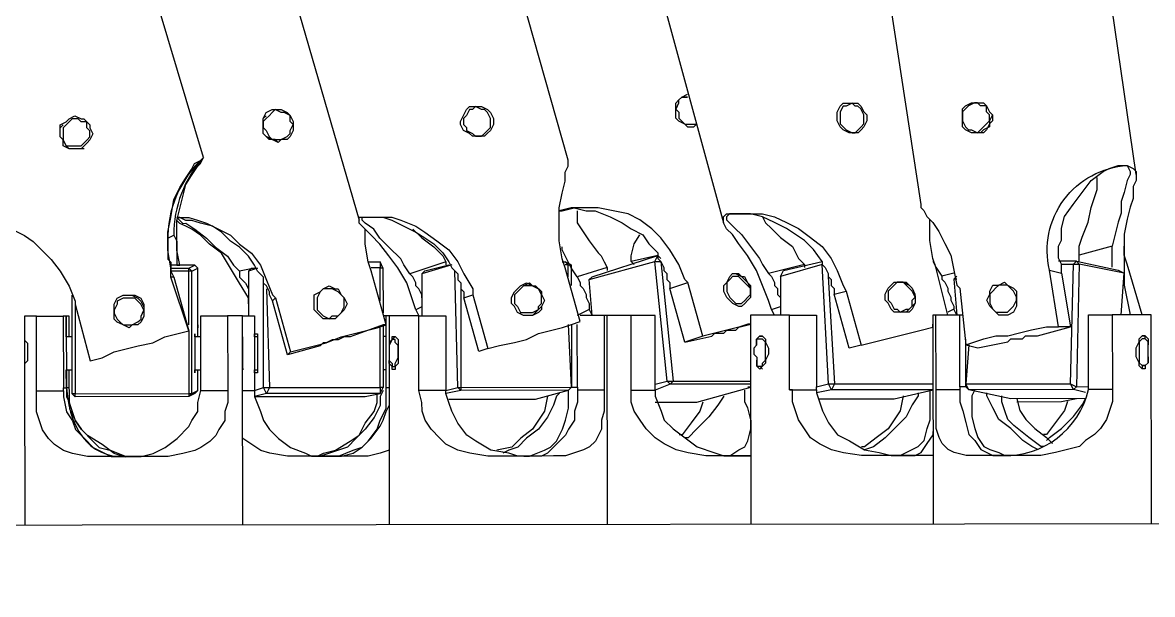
# Model space of a CAD drawing. Header units: feet. Extents: x -99009 to 3252343, y -11094690 to 9035152.
# Drawn here: x 2489081.8 to 2489361.9, y -1980934.5 to -1980792.8 of the extents above; entities that cross this region are included whole.
import ezdxf

# ---------------------------------------------------------------- set-up
doc = ezdxf.new("R2010")
doc.units = ezdxf.units.FT
doc.layers.add('1', color=1, linetype='Continuous')

# ---------------------------------------------------------------- blocks, each defined once
blk = doc.blocks.new('lEVELLING mACHINE')
at = {"color": 200, "lineweight": 25, "transparency": 33554684}
for points in [[(11504.18, 7487.43), (11529.38, 7462.97), (13279.48, 7462.97), (13303.93, 7487.43), (13260.96, 7487.43), (13262.44, 7488.91), (13262.44, 7521.51), (13260.96, 7522.99), (13257.99, 7522.99), (13257.25, 7521.51), (13257.25, 7488.91), (11456.76, 7488.91)], [(12311.07, 7442.23), (12310.33, 7441.49), (12307.36, 7439.26), (12304.4, 7436.3), (12302.18, 7433.34), (12301.44, 7431.85), (12319.96, 7431.85), (12330.33, 7429.63), (12331.07, 7428.89), (12332.56, 7428.89), (12332.56, 7429.63), (12332.56, 7430.37), (12332.56, 7432.6), (12331.82, 7434.82), (12331.07, 7437.78), (12330.33, 7440.75), (12328.85, 7442.23), (12327.37, 7444.45), (12325.89, 7445.19), (12324.41, 7445.93), (12322.92, 7445.93), (12322.18, 7445.93), (12325.15, 7445.93), (12328.11, 7445.93), (12331.07, 7445.93), (12334.04, 7445.19), (12335.52, 7444.45), (12337, 7442.97), (12337.74, 7441.49), (12338.48, 7439.26), (12338.48, 7437.04), (12338.48, 7434.82), (12338.48, 7432.6), (12338.48, 7429.63), (12338.48, 7411.11), (12339.23, 7411.11), (12339.23, 7462.97)], [(12374.79, 7429.63), (12374.79, 7411.11), (12377.01, 7411.11), (12379.24, 7411.11), (12380.72, 7411.11), (12382.2, 7411.11), (12382.94, 7411.11), (12383.68, 7411.11), (12384.42, 7411.11), (12384.42, 7462.97)], [(12419.99, 7462.97), (12419.99, 7411.11), (12420.73, 7411.11), (12420.73, 7429.63), (12427.4, 7429.63)], [(12465.93, 7408.89), (12467.41, 7409.63), (12466.67, 7411.11), (12468.89, 7411.11), (12470.37, 7411.11), (12471.85, 7411.11), (12473.34, 7411.11), (12474.08, 7411.11), (12474.08, 7462.97)], [(12510.38, 7462.97), (12510.38, 7423.7), (12510.38, 7424.45), (12510.38, 7423.7), (12510.38, 7422.96), (12510.38, 7421.48), (12510.38, 7420), (12510.38, 7419.26), (12510.38, 7417.78), (12510.38, 7417.04), (12510.38, 7416.29), (12510.38, 7417.04), (12510.38, 7416.29), (12510.38, 7411.11), (12507.42, 7411.11), (12507.42, 7428.89), (12507.42, 7429.63), (12505.2, 7428.89), (12505.2, 7401.48)], [(12564.47, 7417.04), (12564.47, 7418.52), (12564.47, 7419.26), (12564.47, 7420.74), (12564.47, 7421.48), (12564.47, 7422.22), (12564.47, 7422.96), (12564.47, 7423.7), (12564.47, 7462.97)], [(12328.85, 7429.63), (12329.59, 7431.11), (12329.59, 7433.34), (12329.59, 7436.3), (12328.85, 7439.26), (12328.11, 7441.49), (12326.63, 7443.71), (12325.15, 7444.45), (12322.92, 7445.19), (12321.44, 7445.93), (12319.96, 7445.93)], [(12339.23, 7445.93), (12341.45, 7445.93), (12344.41, 7445.93), (12346.63, 7445.93), (12345.89, 7445.93), (12345.15, 7445.93), (12343.67, 7445.93), (12342.19, 7445.19), (12340.71, 7442.97), (12339.23, 7440.75), (12339.23, 7440)], [(12348.86, 7445.93), (12347.38, 7445.93), (12344.41, 7444.45), (12342.93, 7443.71), (12341.45, 7442.23), (12340.71, 7439.26), (12339.97, 7437.04), (12339.97, 7434.08), (12339.97, 7432.6), (12339.97, 7431.11), (12339.97, 7429.63)], [(12384.42, 7428.15), (12404.43, 7428.15), (12408.13, 7429.63), (12408.13, 7431.11), (12406.65, 7434.82), (12405.91, 7437.04), (12403.69, 7439.26), (12400.72, 7441.49), (12397.76, 7443.71), (12393.31, 7445.19), (12391.09, 7445.93), (12388.87, 7445.93), (12387.39, 7445.93), (12385.9, 7445.93), (12384.42, 7445.93)], [(12384.42, 7445.19), (12384.42, 7445.93), (12385.16, 7445.93), (12385.9, 7445.93), (12388.87, 7445.93), (12391.83, 7445.93), (12395.54, 7445.93), (12399.98, 7445.19), (12402.95, 7444.45), (12405.91, 7442.97), (12408.13, 7441.49), (12410.36, 7439.26), (12411.84, 7437.04), (12413.32, 7434.82), (12414.06, 7432.6), (12414.06, 7429.63), (12408.13, 7429.63), (12408.13, 7428.89), (12408.13, 7411.11), (12414.06, 7411.11)], [(12389.61, 7445.93), (12387.39, 7444.45), (12385.9, 7443.71), (12385.16, 7442.23), (12384.42, 7439.26), (12384.42, 7437.04), (12385.16, 7434.08), (12385.9, 7432.6), (12385.9, 7431.11), (12385.9, 7429.63)], [(12420.73, 7429.63), (12420.73, 7430.37), (12420.73, 7432.6), (12420.73, 7434.82), (12421.47, 7437.04), (12421.47, 7439.26), (12422.21, 7440.75), (12422.95, 7442.23), (12424.43, 7443.71), (12425.92, 7444.45), (12428.14, 7445.19), (12430.36, 7445.93), (12433.32, 7445.93), (12437.03, 7445.93), (12439.25, 7445.93), (12440.73, 7445.93), (12442.22, 7445.93), (12444.44, 7445.19), (12448.88, 7444.45), (12452.59, 7442.23), (12454.81, 7440.75), (12457.03, 7437.78), (12458.52, 7434.82), (12459.26, 7432.6), (12460, 7430.37), (12460, 7429.63), (12457.03, 7428.89), (12457.78, 7399.99)], [(12428.88, 7413.33), (12428.88, 7428.89), (12427.4, 7428.89), (12427.4, 7429.63), (12427.4, 7432.6), (12428.14, 7434.82), (12428.14, 7437.04), (12429.62, 7439.26), (12430.36, 7440.75), (12432.58, 7442.97), (12434.81, 7445.19), (12436.29, 7445.93), (12437.77, 7445.93), (12438.51, 7445.93), (12439.25, 7445.93), (12442.22, 7445.93), (12445.18, 7445.93), (12449.63, 7445.93), (12454.07, 7445.19), (12457.03, 7444.45), (12460, 7442.97), (12461.48, 7441.49), (12463.7, 7439.26), (12465.18, 7437.04), (12465.93, 7434.82), (12465.93, 7432.6), (12466.67, 7429.63), (12466.67, 7411.11), (12460, 7411.11), (12460, 7428.89), (12460, 7429.63), (12466.67, 7429.63)], [(12440.73, 7445.93), (12439.25, 7445.93), (12435.55, 7444.45), (12434.07, 7443.71), (12432.58, 7442.23), (12431.1, 7439.26), (12430.36, 7437.04), (12429.62, 7434.08), (12429.62, 7432.6), (12429.62, 7431.11), (12429.62, 7429.63), (12428.88, 7428.89), (12429.62, 7429.63), (12456.29, 7429.63), (12460, 7430.37)], [(12474.08, 7444.45), (12476.3, 7445.19), (12479.26, 7445.93), (12482.97, 7445.93), (12485.93, 7445.93), (12488.9, 7445.93), (12487.41, 7445.93), (12485.93, 7445.93), (12482.97, 7445.19), (12480.74, 7443.71), (12478.52, 7441.49), (12476.3, 7438.52), (12475.56, 7437.04), (12474.82, 7434.82), (12474.08, 7433.34)], [(12489.64, 7445.93), (12488.9, 7445.93), (12486.67, 7445.93), (12482.97, 7444.45), (12480.74, 7443.71), (12479.26, 7442.23), (12477.04, 7439.26), (12476.3, 7437.04), (12474.82, 7434.08), (12474.82, 7432.6), (12474.82, 7431.11), (12474.82, 7428.89), (12474.82, 7413.33), (12478.52, 7399.99), (12479.26, 7397.77), (12480, 7393.33), (12480, 7389.62)], [(12475.56, 7429.63), (12476.3, 7431.11), (12476.3, 7433.34), (12477.78, 7436.3), (12480, 7439.26), (12482.23, 7441.49), (12484.45, 7443.71), (12486.67, 7444.45), (12488.9, 7445.19), (12491.12, 7445.93), (12491.86, 7445.93), (12490.38, 7445.19), (12487.41, 7444.45), (12483.71, 7442.23), (12481.49, 7440.75), (12480, 7437.78), (12477.78, 7434.82), (12477.04, 7432.6), (12477.04, 7430.37)], [(12510.38, 7429.63), (12507.42, 7429.63), (12507.42, 7431.11), (12505.94, 7434.82), (12505.2, 7437.04), (12503.71, 7439.26), (12501.49, 7441.49), (12498.53, 7443.71), (12494.82, 7445.19), (12493.34, 7445.93), (12491.12, 7445.93), (12489.64, 7445.93), (12488.9, 7445.93), (12491.86, 7445.93), (12494.82, 7445.93), (12499.27, 7445.93), (12503.71, 7445.19), (12505.94, 7444.45), (12508.16, 7442.97), (12510.38, 7441.49)], [(12537.8, 7445.93), (12540.02, 7445.93), (12542.24, 7445.19), (12545.21, 7442.97), (12548.91, 7440.75), (12550.39, 7439.26), (12551.88, 7437.04), (12552.62, 7434.82), (12553.36, 7432.6), (12553.36, 7429.63), (12553.36, 7428.89), (12554.1, 7428.89)], [(12554.84, 7429.63), (12554.84, 7431.11), (12554.1, 7434.82), (12552.62, 7437.04), (12551.88, 7439.26), (12549.65, 7441.49), (12547.43, 7443.71), (12544.47, 7445.19), (12542.98, 7445.93), (12540.76, 7445.93), (12540.02, 7445.93), (12538.54, 7445.93), (12541.5, 7445.93), (12544.47, 7445.93), (12548.91, 7445.93), (12552.62, 7445.19), (12554.84, 7444.45), (12557.06, 7442.97), (12558.54, 7441.49), (12560.03, 7439.26), (12560.77, 7437.04), (12561.51, 7434.82), (12561.51, 7432.6), (12561.51, 7429.63), (12554.84, 7429.63), (12554.84, 7428.89), (12554.1, 7428.89), (12554.1, 7424.45), (12552.62, 7424.45)], [(12552.62, 7416.29), (12554.1, 7416.29), (12554.1, 7411.11), (12554.1, 7428.89), (12554.1, 7431.11), (12553.36, 7432.6), (12553.36, 7434.08), (12551.88, 7437.04), (12550.39, 7439.26), (12547.43, 7442.23), (12545.95, 7443.71), (12542.98, 7444.45), (12539.28, 7445.93), (12538.54, 7445.93)], [(12318.48, 7431.85), (12317.74, 7434.82), (12316.26, 7437.04), (12314.03, 7439.26), (12311.07, 7441.49), (12309.59, 7442.97)], [(12311.81, 7443.71), (12312.55, 7443.71), (12315.51, 7441.49), (12319.22, 7438.52), (12320.7, 7437.04), (12321.44, 7434.82), (12322.18, 7432.6), (12322.18, 7431.11)], [(12313.29, 7444.45), (12314.77, 7443.71), (12317, 7442.23), (12319.96, 7439.26), (12322.92, 7437.04), (12324.41, 7434.08), (12325.15, 7432.6), (12325.89, 7431.11), (12325.89, 7430.37)], [(12342.93, 7430.37), (12342.93, 7431.11), (12344.41, 7433.34), (12345.89, 7436.3), (12348.86, 7439.26), (12351.08, 7441.49), (12354.04, 7443.71), (12356.27, 7444.45)], [(12346.63, 7431.11), (12347.38, 7434.82), (12348.86, 7437.04), (12350.34, 7439.26), (12353.3, 7441.49), (12356.27, 7443.71), (12357.01, 7443.71)], [(12431.84, 7430.37), (12432.58, 7431.11), (12433.32, 7433.34), (12434.81, 7436.3), (12437.03, 7439.26), (12439.99, 7441.49), (12442.22, 7443.71), (12444.44, 7444.45), (12445.92, 7445.19)], [(12434.81, 7431.11), (12435.55, 7434.82), (12437.03, 7437.04), (12438.51, 7439.26), (12441.47, 7441.49), (12443.7, 7443.71), (12447.4, 7444.45)], [(12305.88, 7432.6), (12306.62, 7434.82), (12308.85, 7437.78), (12311.07, 7440.75), (12311.81, 7440.75)], [(12391.09, 7431.11), (12392.57, 7433.34), (12394.8, 7436.3), (12397.76, 7439.26), (12399.98, 7441.49), (12400.72, 7441.49)], [(12396.28, 7432.6), (12397.02, 7434.82), (12399.24, 7437.78), (12401.46, 7440.75), (12402.21, 7440.75)], [(12318.48, 7432.6), (12307.36, 7432.6), (12303.66, 7431.85)], [(12367.38, 7431.85), (12348.86, 7431.85), (12339.23, 7429.63), (12364.42, 7429.63), (12368.12, 7430.37)], [(12408.13, 7432.6), (12397.76, 7432.6), (12384.42, 7428.89), (12385.16, 7428.89)], [(12459.26, 7431.85), (12437.77, 7431.85), (12429.62, 7429.63)], [(12307.36, 7398.51), (12304.4, 7398.51), (12303.66, 7397.77), (12293.29, 7399.99), (12291.8, 7400.74), (12302.92, 7398.51), (12303.66, 7428.89), (12300.7, 7428.89), (12300.7, 7411.11), (12294.77, 7411.11)], [(12294.77, 7429.63), (12300.7, 7429.63), (12300.7, 7428.89)], [(12301.44, 7430.37), (12304.4, 7429.63), (12330.33, 7429.63), (12331.07, 7428.15), (12331.07, 7428.89), (12331.07, 7417.04)], [(12332.56, 7429.63), (12338.48, 7429.63)], [(12332.56, 7428.89), (12332.56, 7411.11), (12338.48, 7411.11)], [(12368.12, 7429.63), (12368.12, 7428.89), (12365.16, 7428.15), (12366.64, 7398.51), (12377.01, 7401.48), (12377.01, 7411.11)], [(12374.79, 7411.11), (12368.12, 7411.11), (12368.12, 7428.89)], [(12414.06, 7429.63), (12414.06, 7411.11), (12417.02, 7411.11), (12419.25, 7411.11), (12419.99, 7411.11)], [(12427.4, 7428.89), (12427.4, 7413.33)], [(12456.29, 7402.96), (12456.29, 7428.89), (12428.88, 7428.89), (12429.62, 7413.33)], [(12428.88, 7428.89), (12428.88, 7428.89)], [(12474.82, 7428.89), (12474.08, 7428.89)], [(12502.23, 7406.66), (12502.97, 7407.4), (12503.71, 7405.92), (12503.71, 7405.18), (12504.45, 7403.7), (12505.2, 7402.96), (12505.2, 7401.48), (12505.94, 7400.74), (12506.68, 7399.99), (12507.42, 7398.51), (12508.9, 7396.29), (12511.12, 7394.07), (12513.35, 7392.58), (12515.57, 7390.36), (12517.79, 7388.88), (12520.76, 7388.14), (12522.98, 7387.4), (12524.46, 7387.4), (12525.94, 7386.66), (12526.68, 7386.66), (12525.2, 7386.66), (12523.72, 7386.66), (12521.5, 7387.4), (12519.27, 7388.14), (12516.31, 7389.62), (12513.35, 7391.1), (12511.12, 7393.33), (12508.16, 7395.55), (12505.94, 7398.51), (12504.45, 7402.22), (12502.97, 7405.92), (12502.23, 7406.66), (12498.53, 7420), (12495.56, 7419.26), (12492.6, 7418.52), (12489.64, 7417.78), (12485.93, 7416.29), (12482.97, 7415.55), (12480, 7414.81), (12477.04, 7414.07), (12474.82, 7413.33), (12475.56, 7413.33), (12475.56, 7428.89)], [(12504.45, 7404.44), (12503.71, 7428.89), (12476.3, 7428.89), (12476.3, 7430.37), (12475.56, 7428.89), (12476.3, 7428.89), (12476.3, 7414.07)], [(12510.38, 7411.11), (12511.12, 7411.11), (12512.61, 7411.11), (12514.09, 7411.11), (12514.09, 7429.63)], [(12520.76, 7429.63), (12520.76, 7428.89), (12520.76, 7411.11), (12514.09, 7411.11)], [(12521.5, 7429.63), (12522.24, 7430.37), (12523.72, 7431.11), (12551.88, 7431.11), (12551.88, 7430.37), (12552.62, 7430.37), (12552.62, 7405.92)], [(12551.88, 7408.14), (12551.88, 7430.37), (12523.72, 7430.37), (12523.72, 7431.11), (12522.98, 7430.37), (12521.5, 7429.63), (12521.5, 7424.45)], [(12567.43, 7389.62), (12564.47, 7391.1), (12562.25, 7392.58), (12560.03, 7394.81), (12557.8, 7397.03), (12555.58, 7399.99), (12553.36, 7403.7), (12551.88, 7407.4), (12551.88, 7408.14), (12548.17, 7422.22), (12545.21, 7421.48), (12542.24, 7420), (12539.28, 7419.26), (12536.32, 7418.52), (12532.61, 7417.78), (12529.65, 7416.29), (12526.68, 7415.55), (12523.72, 7414.81), (12523.72, 7430.37), (12522.98, 7430.37), (12522.98, 7399.99), (12521.5, 7399.25), (12522.24, 7398.51), (12528.16, 7398.51)], [(12552.62, 7430.37), (12551.88, 7431.11)], [(12553.36, 7428.89), (12553.36, 7424.45)], [(12561.51, 7411.11), (12554.84, 7411.11), (12554.84, 7428.89)], [(12561.51, 7429.63), (12561.51, 7411.11), (12562.99, 7411.11), (12563.73, 7411.11), (12564.47, 7411.11), (12564.47, 7416.29), (12564.47, 7417.04), (12563.73, 7417.78), (12563.73, 7419.26), (12563.73, 7420.74), (12563.73, 7422.22), (12564.47, 7422.96), (12564.47, 7423.7)], [(12330.33, 7418.52), (12331.07, 7428.15), (12305.14, 7428.15), (12304.4, 7398.51), (12302.92, 7398.51), (12303.66, 7397.77), (12308.11, 7397.77)], [(12365.16, 7401.48), (12363.68, 7428.15), (12339.23, 7428.15)], [(12427.4, 7401.48), (12426.66, 7402.96), (12426.66, 7403.7), (12425.92, 7404.44), (12425.17, 7405.92), (12425.17, 7406.66), (12424.43, 7408.14), (12424.43, 7408.89), (12424.43, 7409.63), (12423.69, 7411.11), (12424.43, 7402.22), (12408.13, 7397.77), (12406.65, 7397.77), (12403.69, 7427.41), (12384.42, 7427.41)], [(12408.13, 7428.15), (12405.17, 7427.41), (12408.13, 7397.77), (12407.39, 7396.29), (12406.65, 7397.03)], [(12285.88, 7421.48), (12285.88, 7422.22), (12285.88, 7422.96), (12286.62, 7423.7), (12286.62, 7424.45), (12287.36, 7424.45), (12288.1, 7423.7), (12288.1, 7422.96), (12288.84, 7421.48), (12288.84, 7420), (12288.84, 7419.26), (12288.1, 7417.78), (12288.1, 7417.04), (12287.36, 7416.29)], [(12286.62, 7423.7), (12287.36, 7423.7), (12287.36, 7424.45)], [(12286.62, 7423.7), (12286.62, 7423.7)], [(12382.94, 7418.52), (12382.94, 7417.78), (12382.94, 7417.04), (12382.2, 7416.29), (12381.46, 7416.29), (12380.72, 7417.04), (12380.72, 7417.78), (12379.98, 7419.26), (12379.98, 7420.74), (12380.72, 7422.22), (12380.72, 7422.96), (12381.46, 7423.7), (12382.2, 7424.45), (12382.94, 7423.7), (12382.94, 7422.96), (12382.94, 7422.22)], [(12382.94, 7423.7), (12382.2, 7423.7), (12381.46, 7424.45)], [(12474.08, 7417.78), (12473.34, 7417.04), (12473.34, 7416.29), (12472.59, 7416.29), (12471.85, 7417.04), (12471.85, 7417.78), (12471.85, 7419.26), (12471.85, 7420.74), (12471.85, 7422.22), (12471.85, 7422.96), (12472.59, 7423.7), (12472.59, 7424.45), (12473.34, 7424.45), (12473.34, 7423.7), (12474.08, 7422.96), (12474.08, 7422.22)], [(12473.34, 7423.7), (12472.59, 7423.7)], [(12475.56, 7424.45), (12474.82, 7424.45)], [(12506.68, 7416.29), (12507.42, 7416.29), (12507.42, 7415.55), (12506.68, 7415.55), (12506.68, 7416.29), (12506.68, 7417.04), (12506.68, 7418.52), (12506.68, 7420), (12506.68, 7420.74), (12506.68, 7422.22), (12506.68, 7423.7), (12506.68, 7424.45), (12506.68, 7425.19), (12507.42, 7425.19), (12507.42, 7424.45), (12506.68, 7424.45)], [(12510.38, 7423.7), (12510.38, 7423.7)], [(12510.38, 7423.7), (12510.38, 7423.7)], [(12520.76, 7416.29), (12522.24, 7416.29), (12522.24, 7415.55), (12522.24, 7416.29), (12522.24, 7417.04), (12522.24, 7417.78), (12522.24, 7419.26), (12522.24, 7420.74), (12522.24, 7422.22), (12522.24, 7422.96), (12522.24, 7424.45), (12522.24, 7425.19), (12522.24, 7424.45), (12520.76, 7424.45)], [(12475.56, 7413.33), (12483.71, 7416.29), (12484.45, 7416.29), (12485.19, 7416.29), (12486.67, 7417.04), (12487.41, 7417.04), (12488.15, 7417.04), (12489.64, 7417.78), (12490.38, 7417.78), (12491.12, 7418.52), (12499.27, 7420.74), (12498.53, 7420)], [(12499.27, 7420.74), (12502.97, 7407.4)], [(12286.62, 7417.04), (12286.62, 7416.29), (12287.36, 7416.29), (12286.62, 7416.29), (12285.88, 7417.04), (12285.88, 7417.78), (12285.88, 7418.52)], [(12331.07, 7418.52), (12328.85, 7417.78), (12326.63, 7417.04), (12323.67, 7416.29), (12320.7, 7416.29), (12317.74, 7415.55), (12314.77, 7414.81), (12311.07, 7414.07), (12308.11, 7414.07), (12310.33, 7399.99), (12307.36, 7400.74), (12307.36, 7399.25), (12307.36, 7398.51), (12308.11, 7397.03), (12308.11, 7396.29), (12308.11, 7394.81), (12308.11, 7394.07), (12307.36, 7392.58), (12307.36, 7391.84), (12307.36, 7389.62), (12306.62, 7386.66), (12304.4, 7383.69), (12302.18, 7380.73), (12299.96, 7377.77), (12296.99, 7375.54), (12295.51, 7374.8), (12293.29, 7374.06), (12291.8, 7374.06), (12291.06, 7374.06), (12289.58, 7374.8), (12288.84, 7375.54), (12288.84, 7377.77), (12289.58, 7379.25), (12289.58, 7382.21), (12290.32, 7384.43), (12291.06, 7387.4), (12291.8, 7391.1), (12291.8, 7394.81), (12291.8, 7398.51), (12291.8, 7402.96), (12291.8, 7403.7), (12290.32, 7411.11)], [(12359.23, 7271.07), (12342.19, 7383.69), (12342.19, 7384.43), (12341.45, 7385.18), (12340.71, 7386.66), (12339.23, 7388.14), (12337.74, 7390.36), (12336.26, 7393.33), (12334.78, 7396.29), (12334.04, 7399.99), (12333.3, 7403.7), (12332.56, 7404.44), (12331.07, 7418.52), (12328.11, 7419.26), (12320.7, 7417.78), (12319.96, 7417.04), (12319.22, 7417.04), (12317.74, 7417.04), (12317, 7417.04), (12316.26, 7416.29), (12314.77, 7416.29), (12314.03, 7416.29), (12313.29, 7416.29), (12305.14, 7414.07), (12308.11, 7414.07)], [(12378.49, 7411.11), (12379.24, 7409.63), (12379.98, 7407.4), (12381.46, 7403.7), (12382.94, 7399.99), (12385.16, 7396.29), (12387.39, 7393.33), (12388.87, 7391.1), (12390.35, 7389.62), (12391.09, 7388.14), (12391.09, 7387.4), (12391.09, 7386.66), (12390.35, 7385.92), (12389.61, 7385.92), (12386.65, 7385.92), (12384.42, 7385.92), (12381.46, 7385.92), (12378.49, 7386.66), (12375.53, 7388.14), (12372.57, 7389.62), (12369.6, 7391.84), (12366.64, 7394.07), (12364.42, 7397.03), (12362.94, 7399.99), (12361.45, 7403.7), (12360.71, 7405.18), (12357.01, 7418.52), (12354.04, 7417.78), (12351.08, 7417.04), (12348.12, 7416.29), (12345.15, 7415.55), (12342.19, 7414.81), (12339.23, 7414.07), (12339.23, 7413.33)], [(12357.01, 7418.52), (12359.97, 7419.26), (12363.68, 7405.92)], [(12396.28, 7416.29), (12400.72, 7417.78), (12394.05, 7416.29), (12393.31, 7415.55), (12392.57, 7415.55), (12391.09, 7415.55), (12390.35, 7414.81), (12389.61, 7414.81), (12388.87, 7414.81), (12388.13, 7414.81), (12387.39, 7414.07), (12384.42, 7413.33), (12385.16, 7413.33), (12387.39, 7414.07), (12390.35, 7414.81), (12393.31, 7415.55), (12396.28, 7416.29), (12399.98, 7402.96), (12400.72, 7402.22), (12402.21, 7398.51), (12404.43, 7394.81), (12406.65, 7391.84), (12408.87, 7389.62), (12411.84, 7387.4), (12414.8, 7385.92), (12418.51, 7385.18), (12422.21, 7384.43), (12425.92, 7384.43), (12428.88, 7384.43), (12431.84, 7385.18), (12431.1, 7385.18), (12428.14, 7384.43), (12425.17, 7385.18), (12422.95, 7385.18), (12419.25, 7386.66), (12416.28, 7388.14), (12414.06, 7389.62), (12411.1, 7391.1), (12409.61, 7393.33), (12407.39, 7395.55), (12407.39, 7397.03), (12406.65, 7397.77), (12405.91, 7399.25), (12405.91, 7399.99), (12405.17, 7400.74), (12405.17, 7402.22), (12404.43, 7402.96), (12404.43, 7404.44), (12399.98, 7402.96)], [(12400.72, 7417.78), (12404.43, 7404.44)], [(12467.41, 7409.63), (12468.15, 7407.4), (12469.63, 7402.96), (12471.85, 7399.25), (12474.08, 7396.29), (12476.3, 7393.33), (12478.52, 7391.1), (12480, 7389.62), (12480.74, 7388.88), (12481.49, 7388.14), (12481.49, 7387.4), (12481.49, 7386.66), (12480.74, 7386.66), (12478.52, 7386.66), (12476.3, 7386.66), (12473.34, 7386.66), (12471.11, 7387.4), (12467.41, 7388.88), (12465.18, 7390.36), (12462.22, 7392.58), (12459.26, 7394.81), (12457.03, 7397.77), (12455.55, 7400.74), (12453.33, 7404.44), (12453.33, 7405.92), (12449.63, 7419.26), (12446.66, 7418.52), (12442.96, 7417.78), (12439.99, 7417.04), (12437.03, 7415.55), (12434.07, 7414.81), (12431.1, 7414.07), (12428.88, 7413.33), (12426.66, 7412.59), (12430.36, 7399.25), (12431.1, 7397.03), (12431.84, 7392.58), (12431.84, 7388.88), (12431.84, 7384.43), (12431.1, 7380.73), (12430.36, 7377.77), (12430.36, 7375.54), (12429.62, 7374.06), (12429.62, 7373.32), (12429.62, 7372.58), (12460.74, 7262.18)], [(12449.63, 7419.26), (12451.85, 7420), (12455.55, 7406.66)], [(12381.46, 7416.29), (12382.2, 7416.29), (12382.94, 7417.04)], [(12382.2, 7416.29), (12382.2, 7416.29)], [(12472.59, 7416.29), (12473.34, 7417.04)], [(12474.82, 7416.29), (12475.56, 7416.29)], [(12521.5, 7416.29), (12521.5, 7399.25)], [(12523.72, 7414.81), (12523.72, 7414.81)], [(12553.36, 7416.29), (12553.36, 7411.11), (12554.1, 7411.11), (12554.84, 7411.11)], [(12564.47, 7417.04), (12564.47, 7417.04)], [(12307.36, 7400.74), (12305.14, 7414.07)], [(12474.82, 7413.33), (12474.82, 7411.11), (12475.56, 7411.11)], [(12486.67, 7411.11), (12487.41, 7411.85)], [(12488.15, 7411.85), (12488.9, 7411.85), (12489.64, 7411.85)], [(12521.5, 7413.33), (12521.5, 7414.07)], [(12521.5, 7414.07), (12521.5, 7414.07)], [(12523.72, 7413.33), (12523.72, 7399.99), (12528.16, 7399.99)], [(12540.02, 7405.92), (12539.28, 7405.92), (12537.8, 7405.92), (12537.06, 7405.92), (12535.57, 7406.66), (12534.83, 7408.14), (12534.83, 7408.89), (12534.83, 7410.37), (12534.83, 7411.11), (12535.57, 7412.59), (12536.32, 7413.33)], [(12287.36, 7411.11), (12291.06, 7398.51), (12291.8, 7396.29), (12291.8, 7394.07)], [(12292.55, 7411.11), (12291.8, 7400.74)], [(12322.92, 7411.11), (12322.92, 7411.11)], [(12331.82, 7411.11), (12332.56, 7411.11)], [(12333.3, 7402.22), (12334.04, 7402.22), (12333.3, 7411.11), (12334.04, 7409.63), (12335.52, 7410.37)], [(12339.23, 7397.77), (12338.48, 7399.25), (12337, 7401.48), (12337, 7402.22), (12336.26, 7402.96), (12335.52, 7404.44), (12335.52, 7405.18), (12334.78, 7406.66), (12334.78, 7407.4), (12334.04, 7408.89), (12334.04, 7409.63)], [(12335.52, 7411.11), (12338.48, 7399.25), (12339.23, 7397.03), (12339.97, 7392.58), (12339.97, 7388.14), (12339.97, 7387.4)], [(12348.12, 7402.96), (12347.38, 7402.96), (12345.89, 7402.96), (12345.15, 7403.7), (12344.41, 7404.44), (12343.67, 7405.92), (12343.67, 7406.66), (12343.67, 7408.14), (12344.41, 7408.89), (12345.15, 7409.63), (12345.89, 7410.37), (12346.63, 7410.37)], [(12379.24, 7409.63), (12377.01, 7408.89)], [(12420.73, 7411.11), (12426.66, 7411.11)], [(12424.43, 7409.63), (12427.4, 7411.11)], [(12440.73, 7403.7), (12439.25, 7402.96), (12438.51, 7403.7), (12437.03, 7404.44), (12436.29, 7405.18), (12436.29, 7405.92), (12435.55, 7407.4), (12436.29, 7408.89), (12436.29, 7409.63), (12437.03, 7410.37), (12438.51, 7411.11)], [(12458.52, 7398.51), (12465.93, 7400.74), (12465.93, 7411.11)], [(12474.08, 7411.11), (12474.82, 7411.11)], [(12479.26, 7397.77), (12476.3, 7397.77), (12476.3, 7399.25), (12475.56, 7399.25), (12475.56, 7410.37)], [(12508.9, 7399.99), (12508.16, 7399.25), (12506.68, 7399.25), (12508.9, 7399.99), (12508.9, 7411.11)], [(12554.1, 7411.11), (12554.1, 7411.11)], [(12377.01, 7401.48), (12376.27, 7399.99), (12366.64, 7397.77), (12368.86, 7394.81), (12371.09, 7392.58), (12373.31, 7391.1), (12375.53, 7389.62), (12378.49, 7388.14), (12381.46, 7386.66), (12384.42, 7385.92), (12385.9, 7385.92), (12388.87, 7385.92), (12389.61, 7385.92), (12390.35, 7386.66), (12390.35, 7387.4), (12389.61, 7388.14), (12388.13, 7389.62), (12386.65, 7391.1), (12384.42, 7394.07), (12382.2, 7397.03), (12381.46, 7398.51), (12379.98, 7400.74), (12379.24, 7401.48), (12378.49, 7402.96), (12378.49, 7403.7), (12377.75, 7404.44), (12377.75, 7405.92), (12377.01, 7406.66), (12377.01, 7407.4)], [(12388.87, 7400.74), (12388.13, 7400.74), (12387.39, 7400.74), (12386.65, 7401.48), (12385.9, 7402.22), (12385.16, 7402.96), (12384.42, 7404.44), (12384.42, 7405.18), (12384.42, 7406.66), (12385.16, 7407.4), (12385.9, 7408.14), (12386.65, 7408.89)], [(12465.93, 7406.66), (12465.93, 7405.92), (12466.67, 7404.44), (12467.41, 7403.7), (12467.41, 7402.96), (12468.15, 7401.48), (12468.89, 7400.74), (12470.37, 7398.51), (12471.11, 7397.03), (12474.08, 7394.07), (12476.3, 7391.84), (12477.78, 7389.62), (12480, 7388.14), (12480.74, 7387.4), (12480.74, 7386.66), (12480, 7386.66), (12477.78, 7386.66), (12475.56, 7386.66), (12473.34, 7387.4), (12470.37, 7388.88), (12467.41, 7390.36), (12465.18, 7391.84), (12462.96, 7393.33), (12460.74, 7395.55), (12459.26, 7397.77), (12458.52, 7399.25), (12457.78, 7399.99), (12457.03, 7400.74), (12457.03, 7402.22), (12456.29, 7402.96), (12456.29, 7404.44), (12455.55, 7405.18), (12455.55, 7406.66), (12453.33, 7405.92)], [(12476.3, 7407.4), (12476.3, 7399.25), (12478.52, 7399.25)], [(12508.9, 7408.14), (12508.9, 7406.66), (12511.12, 7402.96), (12513.35, 7399.25), (12515.57, 7395.55), (12518.53, 7393.33), (12520.76, 7391.1), (12522.98, 7389.62), (12524.46, 7388.88), (12525.94, 7388.14), (12526.68, 7387.4)], [(12291.8, 7403.7), (12291.8, 7403.7)], [(12366.64, 7397.77), (12366.64, 7398.51), (12365.9, 7399.25), (12365.16, 7400.74), (12365.16, 7401.48), (12364.42, 7402.22), (12364.42, 7403.7), (12363.68, 7404.44), (12363.68, 7405.92), (12360.71, 7405.18)], [(12431.1, 7397.77), (12430.36, 7397.77), (12429.62, 7398.51), (12428.88, 7398.51), (12428.88, 7403.7)], [(12526.68, 7386.66), (12525.94, 7387.4), (12525.2, 7388.14), (12524.46, 7388.14), (12522.24, 7389.62), (12519.27, 7391.84), (12517.05, 7394.07), (12514.09, 7396.29), (12512.61, 7398.51), (12511.12, 7399.99), (12511.12, 7401.48), (12510.38, 7402.22), (12509.64, 7402.96), (12508.9, 7404.44), (12508.9, 7405.18)], [(12334.04, 7402.22), (12333.3, 7401.48)], [(12334.04, 7400.74), (12337, 7401.48)], [(12381.46, 7386.66), (12380.72, 7388.14), (12379.24, 7389.62), (12377.01, 7391.84), (12374.05, 7394.07), (12373.31, 7395.55), (12372.57, 7397.03), (12371.09, 7398.51), (12379.98, 7400.74)], [(12424.43, 7402.22), (12423.69, 7401.48), (12407.39, 7396.29), (12414.06, 7397.77)], [(12427.4, 7385.18), (12427.4, 7386.66), (12427.4, 7388.14), (12425.92, 7390.36), (12424.43, 7392.58), (12422.21, 7395.55), (12421.47, 7396.29), (12420.73, 7397.77), (12419.99, 7399.25), (12427.4, 7401.48), (12428.88, 7399.25), (12429.62, 7397.77), (12431.1, 7394.81), (12431.1, 7394.07)], [(12429.62, 7401.48), (12429.62, 7398.51), (12430.36, 7398.51)], [(12465.93, 7400.74), (12465.18, 7399.99), (12459.26, 7398.51)], [(12468.15, 7389.62), (12465.93, 7391.84), (12462.96, 7394.07), (12461.48, 7395.55), (12460.74, 7396.29), (12460, 7397.77), (12468.89, 7400.74)], [(12294.77, 7399.25), (12294.77, 7398.51), (12294.77, 7397.77), (12294.77, 7396.29), (12294.77, 7395.55), (12294.77, 7394.07)], [(12302.92, 7397.77), (12302.92, 7396.29)], [(12338.48, 7398.51), (12338.48, 7398.51)], [(12366.64, 7398.51), (12366.64, 7398.51)], [(12366.64, 7398.51), (12366.64, 7398.51)], [(12371.09, 7398.51), (12371.09, 7399.25)], [(12413.32, 7398.51), (12414.06, 7397.77), (12414.06, 7396.29), (12413.32, 7393.33), (12411.84, 7391.1)], [(12419.99, 7399.25), (12419.99, 7399.99)], [(12428.88, 7398.51), (12430.36, 7397.77)], [(12460, 7397.77), (12460, 7398.51)], [(12475.56, 7399.25), (12476.3, 7397.77)], [(12507.42, 7399.25), (12511.12, 7399.99)], [(12528.91, 7391.84), (12527.42, 7391.1), (12526.68, 7392.58), (12526.68, 7394.07), (12526.68, 7394.81), (12526.68, 7396.29), (12526.68, 7397.03), (12526.68, 7398.51), (12525.94, 7398.51), (12526.68, 7394.81), (12526.68, 7391.1), (12526.68, 7387.4), (12525.94, 7384.43), (12525.2, 7381.47), (12524.46, 7378.51), (12522.98, 7376.28), (12521.5, 7374.06), (12520.76, 7373.32), (12520.01, 7371.84), (12552.62, 7262.18), (12554.1, 7262.18)], [(12528.16, 7399.25), (12523.72, 7399.25), (12522.24, 7398.51)], [(12407.39, 7396.29), (12407.39, 7396.29)], [(12420.73, 7275.52), (12421.47, 7276.26), (12391.09, 7388.14)], [(12512.61, 7276.26), (12513.35, 7277), (12481.49, 7387.4)], [(12520.01, 7371.84), (12520.01, 7371.84)], [(12499.27, 7367.39), (12500.01, 7367.39)], [(12500.75, 7367.39), (12501.49, 7368.13), (12502.23, 7367.39), (12503.71, 7367.39), (12504.45, 7366.65), (12505.2, 7365.91), (12505.2, 7364.43), (12505.2, 7362.95), (12505.2, 7362.21), (12504.45, 7361.47)], [(12549.65, 7369.62), (12550.39, 7369.62)], [(12551.13, 7369.62), (12552.62, 7369.62), (12553.36, 7369.62), (12554.84, 7368.87), (12554.84, 7367.39), (12555.58, 7366.65), (12555.58, 7365.17), (12555.58, 7364.43), (12554.84, 7363.69)], [(12328.11, 7358.5), (12327.37, 7358.5), (12326.63, 7358.5), (12325.89, 7359.24), (12325.15, 7360.72), (12324.41, 7361.47), (12324.41, 7362.95), (12325.15, 7363.69), (12325.89, 7365.17), (12326.63, 7365.91), (12327.37, 7365.91), (12328.85, 7365.91)], [(12401.46, 7357.02), (12399.98, 7357.02), (12401.46, 7357.02), (12402.21, 7357.76), (12402.21, 7358.5), (12402.95, 7359.98), (12402.21, 7360.72), (12402.21, 7362.21), (12401.46, 7362.95), (12400.72, 7363.69), (12399.98, 7363.69), (12398.5, 7363.69), (12397.76, 7363.69), (12398.5, 7364.43), (12399.24, 7364.43)], [(12397.76, 7363.69), (12398.5, 7364.43), (12399.98, 7364.43), (12400.72, 7363.69), (12402.21, 7362.95), (12402.95, 7362.21), (12402.95, 7360.72), (12402.95, 7359.98), (12402.95, 7358.5), (12402.21, 7357.76), (12401.46, 7357.02), (12399.98, 7356.28)], [(12450.37, 7366.65), (12451.11, 7366.65)], [(12553.36, 7362.21), (12553.36, 7362.21)], [(12453.33, 7359.24), (12452.59, 7359.24)], [(12502.97, 7359.98), (12502.97, 7359.98)], [(12360.71, 7358.5), (12359.97, 7358.5)]]:
    blk.add_lwpolyline(points, dxfattribs=at)
for points in [[(12285.14, 7462.97), (12285.14, 7411.11), (12285.88, 7411.11), (12287.36, 7411.11), (12288.1, 7411.11), (12290.32, 7411.11), (12292.55, 7411.11), (12294.77, 7411.11), (12294.77, 7429.63), (12294.77, 7430.37), (12294.77, 7432.6), (12295.51, 7434.82), (12296.25, 7437.04), (12297.73, 7439.26), (12299.21, 7440.75), (12301.44, 7442.23), (12302.92, 7443.71), (12305.88, 7444.45), (12308.85, 7445.19), (12312.55, 7445.93), (12316.26, 7445.93), (12319.96, 7445.93), (12322.18, 7445.93, 0.361464), (12300.7, 7429.63)], [(12527.42, 7401.48), (12523.72, 7414.81), (12528.16, 7401.48), (12528.16, 7399.25), (12528.91, 7394.81), (12528.91, 7390.36), (12528.16, 7386.66), (12527.42, 7382.21), (12525.94, 7379.25), (12524.46, 7377.02), (12522.98, 7374.8), (12522.24, 7373.32), (12520.76, 7372.58), (12520.01, 7371.84, 0.218546), (12528.91, 7392.58), (12528.91, 7393.33), (12528.91, 7394.81), (12528.91, 7395.55), (12528.91, 7397.03), (12528.16, 7397.77), (12528.16, 7399.25), (12528.16, 7399.99), (12527.42, 7401.48), (12528.16, 7401.48)], [(12310.33, 7399.99, -0.464195), (12291.06, 7374.06), (12290.32, 7375.54), (12290.32, 7376.28), (12291.06, 7377.77), (12291.8, 7380.73), (12292.55, 7382.95), (12292.55, 7385.92), (12293.29, 7388.14), (12294.03, 7391.1), (12294.77, 7394.07), (12302.92, 7396.29), (12302.92, 7394.07), (12302.18, 7391.84), (12300.7, 7388.14), (12299.96, 7384.43), (12299.21, 7382.21), (12298.47, 7379.99), (12298.47, 7378.51), (12298.47, 7377.02)], [(12288.84, 7376.28), (12305.14, 7262.92), (12305.88, 7262.92), (12306.62, 7262.18), (12307.36, 7262.18, 0.114435), (12359.23, 7271.07)]]:
    blk.add_lwpolyline(points, format="xyb", dxfattribs=at)
for points in [[(12346.63, 7445.93), (12349.6, 7445.93), (12352.56, 7445.93), (12357.01, 7445.93), (12361.45, 7445.19), (12364.42, 7444.45), (12367.38, 7442.97), (12369.6, 7441.49), (12371.09, 7439.26), (12372.57, 7437.04), (12373.31, 7434.82), (12374.05, 7432.6), (12374.05, 7429.63), (12374.79, 7429.63), (12368.12, 7429.63), (12368.12, 7430.37), (12367.38, 7432.6), (12366.64, 7434.82), (12365.16, 7437.78), (12362.94, 7440.75), (12359.97, 7442.23), (12356.27, 7444.45), (12352.56, 7445.19), (12349.6, 7445.93), (12348.12, 7445.93)], [(12514.09, 7429.63), (12514.09, 7430.37), (12514.09, 7432.6), (12514.83, 7434.82), (12514.83, 7437.04), (12516.31, 7439.26), (12517.05, 7440.75), (12518.53, 7442.23), (12520.76, 7443.71), (12522.24, 7444.45), (12525.2, 7445.19), (12528.91, 7445.93), (12532.61, 7445.93), (12536.32, 7445.93), (12538.54, 7445.93), (12537.8, 7445.93), (12535.57, 7445.93), (12532.61, 7445.19), (12529.65, 7443.71), (12526.68, 7441.49), (12523.72, 7438.52), (12522.98, 7437.04), (12521.5, 7434.82), (12521.5, 7432.6), (12520.76, 7429.63)], [(12303.66, 7428.89), (12304.4, 7429.63), (12305.14, 7428.15)], [(12363.68, 7428.15), (12364.42, 7429.63), (12365.16, 7428.15)], [(12456.29, 7428.89), (12456.29, 7429.63), (12457.03, 7428.89)], [(12480, 7431.11), (12476.3, 7430.37), (12504.45, 7430.37), (12507.42, 7431.11)], [(12505.2, 7428.89), (12503.71, 7428.89), (12504.45, 7430.37)], [(12405.17, 7427.41), (12403.69, 7427.41), (12404.43, 7428.15)], [(12286.62, 7417.04), (12287.36, 7417.04), (12288.1, 7417.78), (12288.1, 7418.52), (12288.1, 7420), (12288.1, 7421.48), (12288.1, 7422.22), (12288.1, 7422.96), (12287.36, 7423.7), (12286.62, 7423.7), (12285.88, 7422.96), (12285.88, 7422.22), (12285.88, 7420.74), (12285.88, 7420), (12285.88, 7418.52), (12285.88, 7417.78)], [(12382.94, 7417.04), (12382.94, 7417.78), (12382.94, 7418.52), (12383.68, 7419.26), (12383.68, 7420.74), (12382.94, 7421.48), (12382.94, 7422.96), (12382.94, 7423.7), (12382.2, 7423.7), (12381.46, 7423.7), (12381.46, 7422.96), (12380.72, 7422.22), (12380.72, 7421.48), (12380.72, 7420), (12380.72, 7419.26), (12380.72, 7417.78), (12381.46, 7417.04), (12382.2, 7417.04)], [(12473.34, 7417.04), (12474.08, 7418.52), (12474.08, 7419.26), (12474.08, 7420.74), (12474.08, 7421.48), (12474.08, 7422.22), (12473.34, 7422.96), (12473.34, 7423.7), (12472.59, 7423.7), (12472.59, 7422.96), (12471.85, 7421.48), (12471.85, 7420.74), (12471.85, 7419.26), (12471.85, 7418.52), (12472.59, 7417.78), (12472.59, 7417.04)], [(12510.38, 7417.04), (12510.38, 7418.52), (12510.38, 7419.26), (12510.38, 7420.74), (12510.38, 7421.48), (12510.38, 7422.22), (12510.38, 7422.96), (12510.38, 7423.7), (12510.38, 7422.96), (12510.38, 7421.48), (12510.38, 7420.74), (12510.38, 7419.26), (12510.38, 7418.52), (12510.38, 7417.78)], [(12487.41, 7411.85), (12488.9, 7411.85), (12490.38, 7411.85), (12491.12, 7411.11), (12492.6, 7409.63), (12492.6, 7408.89), (12492.6, 7407.4), (12492.6, 7405.92), (12491.12, 7405.18), (12490.38, 7404.44), (12488.9, 7403.7), (12487.41, 7404.44), (12486.67, 7404.44), (12485.93, 7405.92), (12485.19, 7406.66), (12484.45, 7408.14), (12485.19, 7409.63), (12485.93, 7410.37), (12486.67, 7411.11)], [(12488.9, 7411.85), (12488.15, 7411.11), (12486.67, 7411.11), (12485.93, 7410.37), (12485.19, 7408.89), (12485.19, 7408.14), (12485.19, 7406.66), (12485.93, 7405.92), (12486.67, 7405.18), (12488.15, 7404.44), (12488.9, 7404.44), (12490.38, 7404.44), (12491.12, 7405.18), (12491.86, 7406.66), (12491.86, 7407.4), (12491.86, 7408.89), (12491.86, 7409.63), (12491.12, 7410.37), (12490.38, 7411.11)], [(12537.8, 7413.33), (12538.54, 7414.07), (12540.02, 7413.33), (12541.5, 7412.59), (12542.24, 7411.85), (12542.24, 7410.37), (12542.24, 7408.89), (12542.24, 7408.14), (12541.5, 7406.66), (12540.02, 7405.92), (12538.54, 7405.92), (12537.8, 7405.92), (12536.32, 7406.66), (12535.57, 7407.4), (12534.83, 7408.89), (12534.83, 7409.63), (12534.83, 7411.11), (12535.57, 7412.59), (12536.32, 7413.33)], [(12538.54, 7413.33), (12537.8, 7413.33), (12536.32, 7412.59), (12535.57, 7411.85), (12535.57, 7411.11), (12534.83, 7409.63), (12535.57, 7408.14), (12536.32, 7407.4), (12537.06, 7406.66), (12537.8, 7406.66), (12539.28, 7406.66), (12540.02, 7406.66), (12541.5, 7407.4), (12541.5, 7408.14), (12542.24, 7409.63), (12542.24, 7410.37), (12541.5, 7411.85), (12540.76, 7412.59), (12540.02, 7413.33)], [(12321.44, 7411.11), (12322.92, 7411.11), (12323.67, 7410.37), (12324.41, 7409.63), (12325.15, 7408.89), (12325.89, 7407.4), (12325.15, 7405.92), (12325.15, 7405.18), (12324.41, 7403.7), (12322.92, 7403.7), (12321.44, 7402.96), (12320.7, 7403.7), (12319.22, 7404.44), (12318.48, 7405.18), (12318.48, 7406.66), (12318.48, 7407.4), (12318.48, 7408.89), (12319.22, 7410.37), (12320.7, 7411.11)], [(12321.44, 7410.37), (12320.7, 7410.37), (12319.96, 7409.63), (12319.22, 7408.89), (12318.48, 7407.4), (12318.48, 7406.66), (12319.22, 7405.18), (12319.96, 7404.44), (12320.7, 7403.7), (12321.44, 7403.7), (12322.92, 7403.7), (12323.67, 7404.44), (12324.41, 7405.18), (12325.15, 7405.92), (12325.15, 7407.4), (12325.15, 7408.14), (12324.41, 7409.63), (12323.67, 7410.37), (12322.92, 7410.37)], [(12345.89, 7409.63), (12345.15, 7409.63), (12344.41, 7408.89), (12344.41, 7407.4), (12343.67, 7406.66), (12344.41, 7405.18), (12345.15, 7404.44), (12345.89, 7403.7), (12346.63, 7402.96), (12348.12, 7402.96), (12348.86, 7403.7), (12349.6, 7404.44), (12350.34, 7405.18), (12350.34, 7405.92), (12350.34, 7407.4), (12349.6, 7408.14), (12348.86, 7409.63), (12348.12, 7409.63), (12347.38, 7410.37)], [(12345.89, 7410.37), (12347.38, 7410.37), (12348.86, 7410.37), (12349.6, 7409.63), (12350.34, 7408.14), (12351.08, 7407.4), (12351.08, 7405.92), (12350.34, 7404.44), (12349.6, 7403.7), (12348.86, 7402.96), (12347.38, 7402.96), (12346.63, 7402.96), (12345.15, 7403.7), (12344.41, 7404.44), (12343.67, 7405.92), (12343.67, 7406.66), (12343.67, 7408.14), (12344.41, 7409.63), (12345.15, 7410.37)], [(12438.51, 7411.11), (12439.99, 7411.11), (12440.73, 7411.11), (12442.22, 7410.37), (12442.96, 7408.89), (12443.7, 7408.14), (12443.7, 7406.66), (12442.96, 7405.18), (12442.22, 7404.44), (12441.47, 7403.7), (12439.99, 7402.96), (12438.51, 7403.7), (12437.77, 7403.7), (12436.29, 7405.18), (12436.29, 7405.92), (12435.55, 7407.4), (12436.29, 7408.89), (12437.03, 7409.63), (12437.77, 7410.37)], [(12439.25, 7410.37), (12438.51, 7410.37), (12437.03, 7409.63), (12437.03, 7408.89), (12436.29, 7408.14), (12436.29, 7406.66), (12436.29, 7405.92), (12437.03, 7404.44), (12438.51, 7403.7), (12439.25, 7403.7), (12440.73, 7403.7), (12441.47, 7404.44), (12442.22, 7405.18), (12442.96, 7405.92), (12442.96, 7407.4), (12442.96, 7408.14), (12442.22, 7408.89), (12441.47, 7410.37), (12440.73, 7410.37)], [(12386.65, 7408.89), (12387.39, 7408.89), (12388.87, 7408.14), (12389.61, 7407.4), (12390.35, 7406.66), (12391.09, 7405.18), (12391.09, 7403.7), (12390.35, 7402.96), (12389.61, 7401.48), (12388.87, 7400.74), (12388.13, 7400.74), (12386.65, 7401.48), (12385.9, 7401.48), (12385.16, 7402.96), (12384.42, 7403.7), (12384.42, 7405.18), (12384.42, 7406.66), (12385.16, 7407.4), (12385.9, 7408.14)], [(12387.39, 7408.14), (12386.65, 7408.14), (12385.9, 7407.4), (12385.16, 7406.66), (12384.42, 7405.92), (12384.42, 7404.44), (12385.16, 7403.7), (12385.9, 7402.96), (12386.65, 7402.22), (12387.39, 7401.48), (12388.13, 7401.48), (12388.87, 7401.48), (12389.61, 7402.22), (12390.35, 7402.96), (12390.35, 7404.44), (12390.35, 7405.18), (12389.61, 7406.66), (12388.87, 7407.4), (12388.13, 7408.14)], [(12523.72, 7399.25), (12522.98, 7399.99), (12523.72, 7399.99)], [(12500.75, 7367.39), (12501.49, 7368.13), (12502.97, 7367.39), (12504.45, 7366.65), (12505.2, 7365.91), (12505.2, 7364.43), (12505.2, 7362.95), (12505.2, 7362.21), (12504.45, 7360.72), (12502.97, 7359.98), (12501.49, 7359.98), (12500.75, 7359.98), (12499.27, 7360.72), (12498.53, 7361.47), (12497.79, 7362.95), (12497.79, 7363.69), (12497.79, 7365.17), (12498.53, 7366.65), (12499.27, 7367.39)], [(12505.2, 7362.95), (12505.2, 7364.43), (12504.45, 7365.17), (12503.71, 7366.65), (12502.97, 7367.39), (12501.49, 7367.39), (12500.75, 7367.39), (12499.27, 7366.65), (12498.53, 7365.91), (12498.53, 7365.17), (12497.79, 7363.69), (12498.53, 7362.95), (12498.53, 7361.47), (12500.01, 7360.72), (12500.75, 7360.72), (12502.23, 7359.98), (12502.97, 7360.72), (12503.71, 7361.47), (12504.45, 7362.21)], [(12550.39, 7369.62), (12551.88, 7369.62), (12553.36, 7369.62), (12554.1, 7368.87), (12554.84, 7367.39), (12555.58, 7366.65), (12555.58, 7365.17), (12555.58, 7363.69), (12554.1, 7362.95), (12553.36, 7362.21), (12551.88, 7361.47), (12550.39, 7362.21), (12549.65, 7362.21), (12548.17, 7363.69), (12548.17, 7364.43), (12547.43, 7365.91), (12548.17, 7367.39), (12548.91, 7368.13), (12549.65, 7368.87)], [(12554.1, 7363.69), (12554.84, 7364.43), (12554.84, 7365.91), (12554.84, 7366.65), (12554.84, 7367.39), (12554.1, 7368.87), (12552.62, 7368.87), (12551.88, 7368.87), (12550.39, 7368.87), (12549.65, 7368.13), (12548.91, 7367.39), (12548.17, 7366.65), (12548.17, 7365.17), (12548.91, 7364.43), (12548.91, 7362.95), (12550.39, 7362.95), (12551.13, 7362.21), (12552.62, 7362.21), (12553.36, 7362.95)], [(12328.85, 7358.5), (12328.11, 7358.5), (12326.63, 7358.5), (12325.89, 7359.24), (12325.15, 7360.72), (12324.41, 7361.47), (12325.15, 7362.95), (12325.15, 7364.43), (12326.63, 7365.17), (12327.37, 7365.91), (12328.85, 7365.91), (12329.59, 7365.91), (12331.07, 7365.17), (12331.82, 7364.43), (12331.82, 7362.95), (12331.82, 7361.47), (12331.82, 7359.98), (12331.07, 7359.24), (12329.59, 7358.5)], [(12325.15, 7361.47), (12325.89, 7360.72), (12325.89, 7359.24), (12327.37, 7359.24), (12328.11, 7358.5), (12328.85, 7358.5), (12330.33, 7359.24), (12331.07, 7359.98), (12331.82, 7360.72), (12331.82, 7362.21), (12331.82, 7362.95), (12331.07, 7364.43), (12330.33, 7365.17), (12329.59, 7365.17), (12328.11, 7365.91), (12327.37, 7365.17), (12326.63, 7364.43), (12325.89, 7363.69), (12325.15, 7362.95)], [(12359.97, 7358.5), (12359.23, 7358.5), (12357.75, 7358.5), (12357.01, 7359.24), (12356.27, 7360.72), (12355.53, 7361.47), (12355.53, 7362.95), (12356.27, 7364.43), (12357.01, 7365.17), (12357.75, 7365.91), (12359.23, 7365.91), (12359.97, 7365.91), (12361.45, 7365.17), (12362.19, 7364.43), (12362.94, 7362.95), (12362.94, 7362.21), (12362.94, 7360.72), (12362.19, 7359.24), (12361.45, 7358.5)], [(12357.75, 7359.24), (12358.49, 7359.24), (12359.23, 7358.5), (12360.71, 7359.24), (12361.45, 7359.24), (12362.19, 7360.72), (12362.19, 7361.47), (12362.19, 7362.95), (12362.19, 7363.69), (12361.45, 7364.43), (12360.71, 7365.17), (12359.23, 7365.91), (12358.49, 7365.91), (12357.75, 7365.17), (12357.01, 7364.43), (12356.27, 7363.69), (12356.27, 7362.21), (12356.27, 7361.47), (12357.01, 7359.98)], [(12453.33, 7359.24), (12451.85, 7359.24), (12451.11, 7359.24), (12449.63, 7359.98), (12448.88, 7360.72), (12448.14, 7362.21), (12448.14, 7363.69), (12448.88, 7365.17), (12449.63, 7365.91), (12450.37, 7366.65), (12451.85, 7366.65), (12453.33, 7366.65), (12454.07, 7365.91), (12455.55, 7365.17), (12456.29, 7363.69), (12456.29, 7362.95), (12455.55, 7361.47), (12454.81, 7359.98), (12454.07, 7359.24)], [(12450.37, 7359.98), (12451.11, 7359.98), (12452.59, 7359.24), (12453.33, 7359.98), (12454.07, 7359.98), (12454.81, 7361.47), (12455.55, 7362.21), (12455.55, 7363.69), (12454.81, 7364.43), (12454.81, 7365.17), (12453.33, 7365.91), (12452.59, 7366.65), (12451.11, 7366.65), (12450.37, 7365.91), (12449.63, 7365.17), (12448.88, 7364.43), (12448.88, 7362.95), (12448.88, 7362.21), (12449.63, 7360.72)]]:
    blk.add_lwpolyline(points, close=True, dxfattribs=at)
blk.add_arc((12498.84, 7391.04), 28.59, 317.8012, 0.1237, dxfattribs=at)
blk.add_ellipse((12508.58, 7380.85), major_axis=(38.03, 63.4), ratio=0.398495, start_param=5.775697, end_param=6.573311, dxfattribs=at)
blk = doc.blocks.new('A$Cac12730c')
blk.add_blockref('lEVELLING mACHINE', (-11218.13, -5688.95))

msp = doc.modelspace()

# ---------------------------------------------------------------- linework, layer by layer
at = {"layer": '1'}
msp.add_arc((2520410.24778, -1978395.99612), 100000, 84.1346387202, 194.3871675539, dxfattribs=at)

# ---------------------------------------------------------------- block references
at = {"transparency": 33554684, "rotation": 180.0650517140762}
msp.add_blockref('A$Cac12730c', (2490426.6334, -1979141.86212), dxfattribs=at)

doc.saveas('drawing.dxf')
